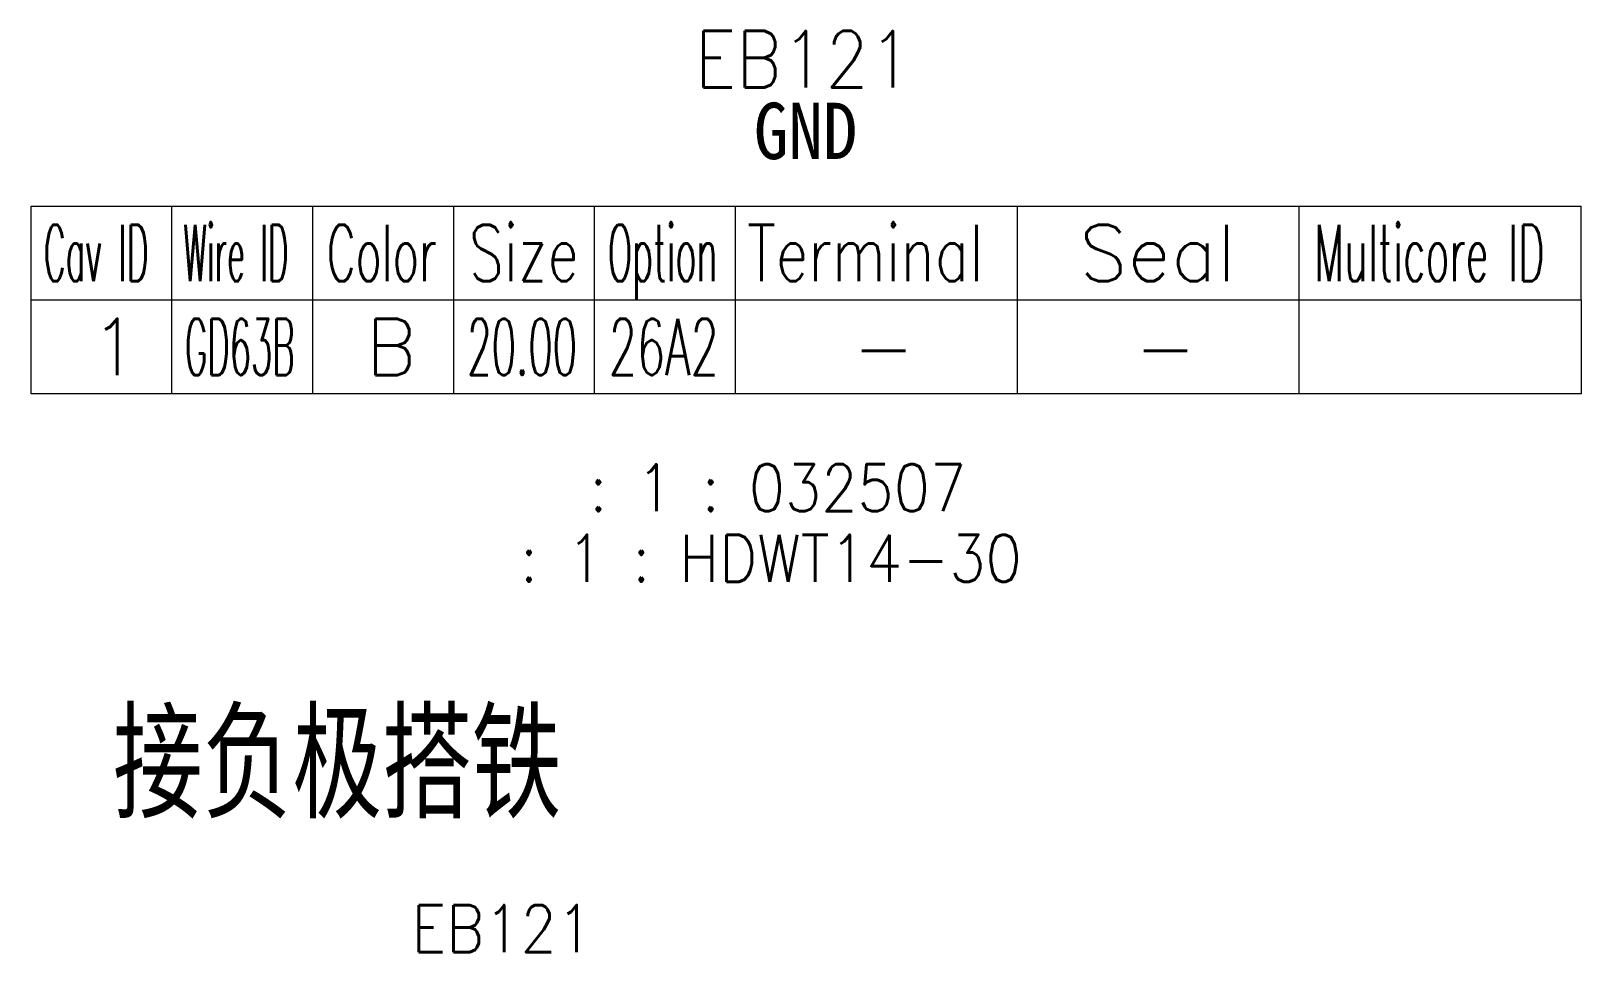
# Model space of a CAD drawing. Header units: inches. Extents: x 47316 to 59086, y 3141 to 11743.
# Drawn here: x 52982.8 to 53065.3, y 9819.4 to 9868.4 of the extents above; entities that cross this region are included whole.
import ezdxf

# ---------------------------------------------------------------- set-up
doc = ezdxf.new("R2010")
doc.units = ezdxf.units.IN
doc.header["$MEASUREMENT"] = 0
doc.styles.add('MtX_FangSong_GB2312', font='')
doc.styles.get("Standard").update_dxf_attribs({"font": ''})
doc.styles.get('MtX_FangSong_GB2312').set_extended_font_data('FangSong_GB2312')
doc.styles.get('Standard').set_extended_font_data('SimSun')

msp = doc.modelspace()

# ---------------------------------------------------------------- linework, layer by layer
at = {"color": 0, "linetype": 'Continuous', "lineweight": 15}
for p, q in [((52982.769, 9859.1), (53065.269, 9859.1)), ((52982.769, 9854.1), (52982.769, 9859.1)), ((52982.769, 9854.1), (53065.269, 9854.1))]:
    msp.add_line(p, q, dxfattribs=at)
at = {"color": 7, "linetype": 'Continuous', "lineweight": 15}
for p, q in [((52990.269, 9854.1), (52990.269, 9859.1)), ((52997.769, 9854.1), (52997.769, 9859.1)), ((53005.269, 9854.1), (53005.269, 9859.1)), ((53012.769, 9854.1), (53012.769, 9859.1)), ((53020.269, 9854.1), (53020.269, 9859.1)), ((53035.269, 9854.1), (53035.269, 9859.1)), ((53050.269, 9854.1), (53050.269, 9859.1)), ((53065.269, 9854.1), (53065.269, 9859.1))]:
    msp.add_line(p, q, dxfattribs=at)
at = {"color": 102, "linetype": 'Continuous', "lineweight": 15}
for p, q in [((52990.269, 9849.1), (52990.269, 9854.1)), ((52997.769, 9849.1), (52997.769, 9854.1)), ((53005.269, 9849.1), (53005.269, 9854.1)), ((53012.769, 9849.1), (53012.769, 9854.1)), ((53020.269, 9849.1), (53020.269, 9854.1)), ((53035.269, 9849.1), (53035.269, 9854.1)), ((53050.269, 9849.1), (53050.269, 9854.1))]:
    msp.add_line(p, q, dxfattribs=at)
at = {"color": 0, "linetype": 'Continuous', "lineweight": 15}
msp.add_lwpolyline([(52982.769, 9849.1), (52982.769, 9854.1), (53065.269, 9854.1), (53065.269, 9849.1)], close=True, dxfattribs=at)

# ---------------------------------------------------------------- texts
at = {"lineweight": 15, "style": 'MtX_FangSong_GB2312', "width": 0.7}
msp.add_text('接负极搭铁', height=5, dxfattribs=at).set_placement((52987.131, 9827.047))
at = {"color": 6, "linetype": 'Continuous', "lineweight": 20, "char_height": 3, "attachment_point": 1}
for s, insert, width in [('\\Fromans.shx;\\W0.9000000000;\\T1.0000000000;\\o\\lEB121', (53018.105, 9868.417), 12.85714), ('\\f黑体|b0|i0|c1|p0;\\W0.9000000000;\\T1.0000000000;\\o\\lGND', (53021.243, 9864.6), 5.82472)]:
    msp.add_mtext(s, dxfattribs=dict(at, insert=insert, width=width))
at = {"color": 7, "linetype": 'Continuous', "lineweight": 15, "char_height": 3, "attachment_point": 1}
for s, insert, width in [('\\Fromans.shx;\\W0.4292452830;\\T1.0000000000;\\o\\lCav ID', (52983.453, 9858.1), 6.5), ('\\Fromans.shx;\\W0.4026548673;\\T1.0000000000;\\o\\lWire ID', (52990.884, 9858.1), 6.5), ('\\Fromans.shx;\\W0.5687500000;\\T1.0000000000;\\o\\lColor', (52998.513, 9858.1), 6.5), ('\\Fromans.shx;\\W0.7222222222;\\T1.0000000000;\\o\\lSize', (53006.078, 9858.1), 6.5), ('\\Fromans.shx;\\W0.4595959596;\\T1.0000000000;\\o\\lOption', (53013.466, 9858.1), 6.5), ('\\Fromans.shx;\\W0.7480916031;\\T1.0000000000;\\o\\lTerminal', (53020.876, 9858.1), 14), ('\\Fromans.shx;\\W1.0000000000;\\T1.0000000000;\\o\\lSeal', (53038.555, 9858.1), 9.28571), ('\\Fromans.shx;\\W0.5185185185;\\T1.0000000000;\\o\\lMulticore ID', (53051.065, 9858.1), 14), ('\\Fromans.shx;\\W1.0000000000;\\T1.0000000000;\\o\\l1', (52985.947, 9853.1), 2.85714)]:
    msp.add_mtext(s, dxfattribs=dict(at, insert=insert, width=width))
at = {"color": 21, "linetype": 'Continuous', "lineweight": 15, "attachment_point": 1}
for s, insert, char_height, width in [('\\Fromans.shx;\\W0.4417475728;\\T1.0000000000;\\o\\lGD63B', (52990.958, 9853.1), 3, 6.5), ('\\Fromans.shx;\\W0.5055555556;\\T1.0000000000;\\o\\l20.00', (53005.985, 9853.1), 3, 6.5), ('\\Fromans.shx;\\W1.0000000000;\\T1.0000000000;\\o\\l-', (53026.483, 9853.1), 3, 3.71429), ('\\Fromans.shx;\\W0.9000000000;\\T1.0000000000;\\o\\lEB121', (53003.034, 9821.89), 2.5, 10.71429)]:
    msp.add_mtext(s, dxfattribs=dict(at, insert=insert, char_height=char_height, width=width))
at = {"color": 140, "linetype": 'Continuous', "lineweight": 15, "char_height": 3, "attachment_point": 1}
for s, insert, width in [('\\Fromans.shx;\\W1.0000000000;\\T1.0000000000;\\o\\lB', (53000.59, 9853.1), 3), ('\\Fromans.shx;\\W0.5833333333;\\T1.0000000000;\\o\\l26A2', (53013.519, 9853.1), 6.5), ('\\Fromans.shx;\\W1.0000000000;\\T1.0000000000;\\o\\l-', (53041.483, 9853.1), 3.71429)]:
    msp.add_mtext(s, dxfattribs=dict(at, insert=insert, width=width))
at = {"color": 42, "linetype": 'Continuous', "lineweight": 15, "char_height": 2.5, "attachment_point": 1}
for s, insert, width in [('\\Fromans.shx;\\W0.9000000000;\\T1.0000000000;\\o\\l : 1 : 032507', (53010.947, 9845.35), 26.14286), ('\\Fromans.shx;\\W0.9000000000;\\T1.0000000000;\\o\\l : 1 : HDWT14-30', (53007.251, 9841.6), 33.53571)]:
    msp.add_mtext(s, dxfattribs=dict(at, insert=insert, width=width))

doc.saveas('drawing.dxf')
